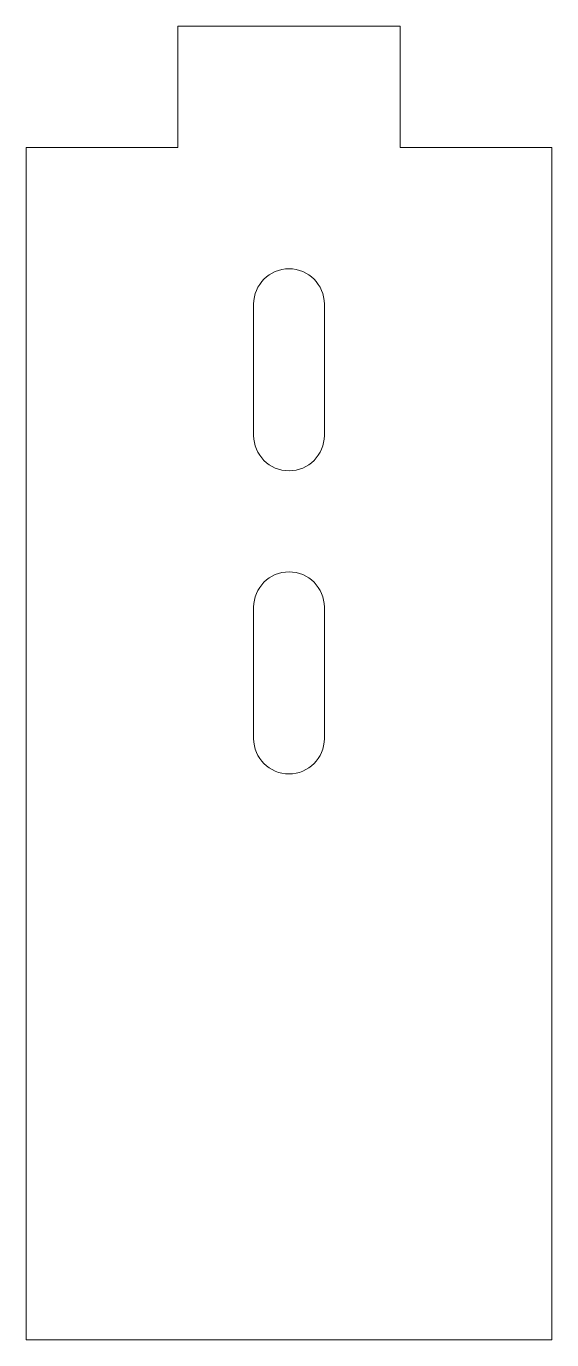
# Model space of a CAD drawing. Header units: millimetres. Extents: x -13 to 13, y -32.5 to 32.5.
import ezdxf

# ---------------------------------------------------------------- set-up
doc = ezdxf.new("R2010")
doc.units = ezdxf.units.MM

msp = doc.modelspace()

# ---------------------------------------------------------------- linework, layer by layer
at = {"color": 7, "linetype": 'Continuous', "lineweight": 15}
for p, q in [((5.5, 32.5), (-5.5, 32.5)), ((-5.5, 26.5), (-5.5, 32.5)), ((5.5, 26.5), (5.5, 32.5)), ((-13, -32.5), (-13, 26.5)), ((-13, 26.5), (-5.5, 26.5)), ((13, 26.5), (5.5, 26.5)), ((13, -32.5), (13, 26.5)), ((-1.75, 18.75), (-1.75, 12.25)), ((1.75, 18.75), (1.75, 12.25)), ((-1.75, 3.75), (-1.75, -2.75)), ((1.75, 3.75), (1.75, -2.75)), ((13, -32.5), (-13, -32.5))]:
    msp.add_line(p, q, dxfattribs=at)
for centre, start, end in [((0, 18.75), 0, 180), ((0, 12.25), 180, 0), ((0, 3.75), 0, 180), ((0, -2.75), 180, 0)]:
    msp.add_arc(centre, 1.75, start, end, dxfattribs=at)

doc.saveas('drawing.dxf')
